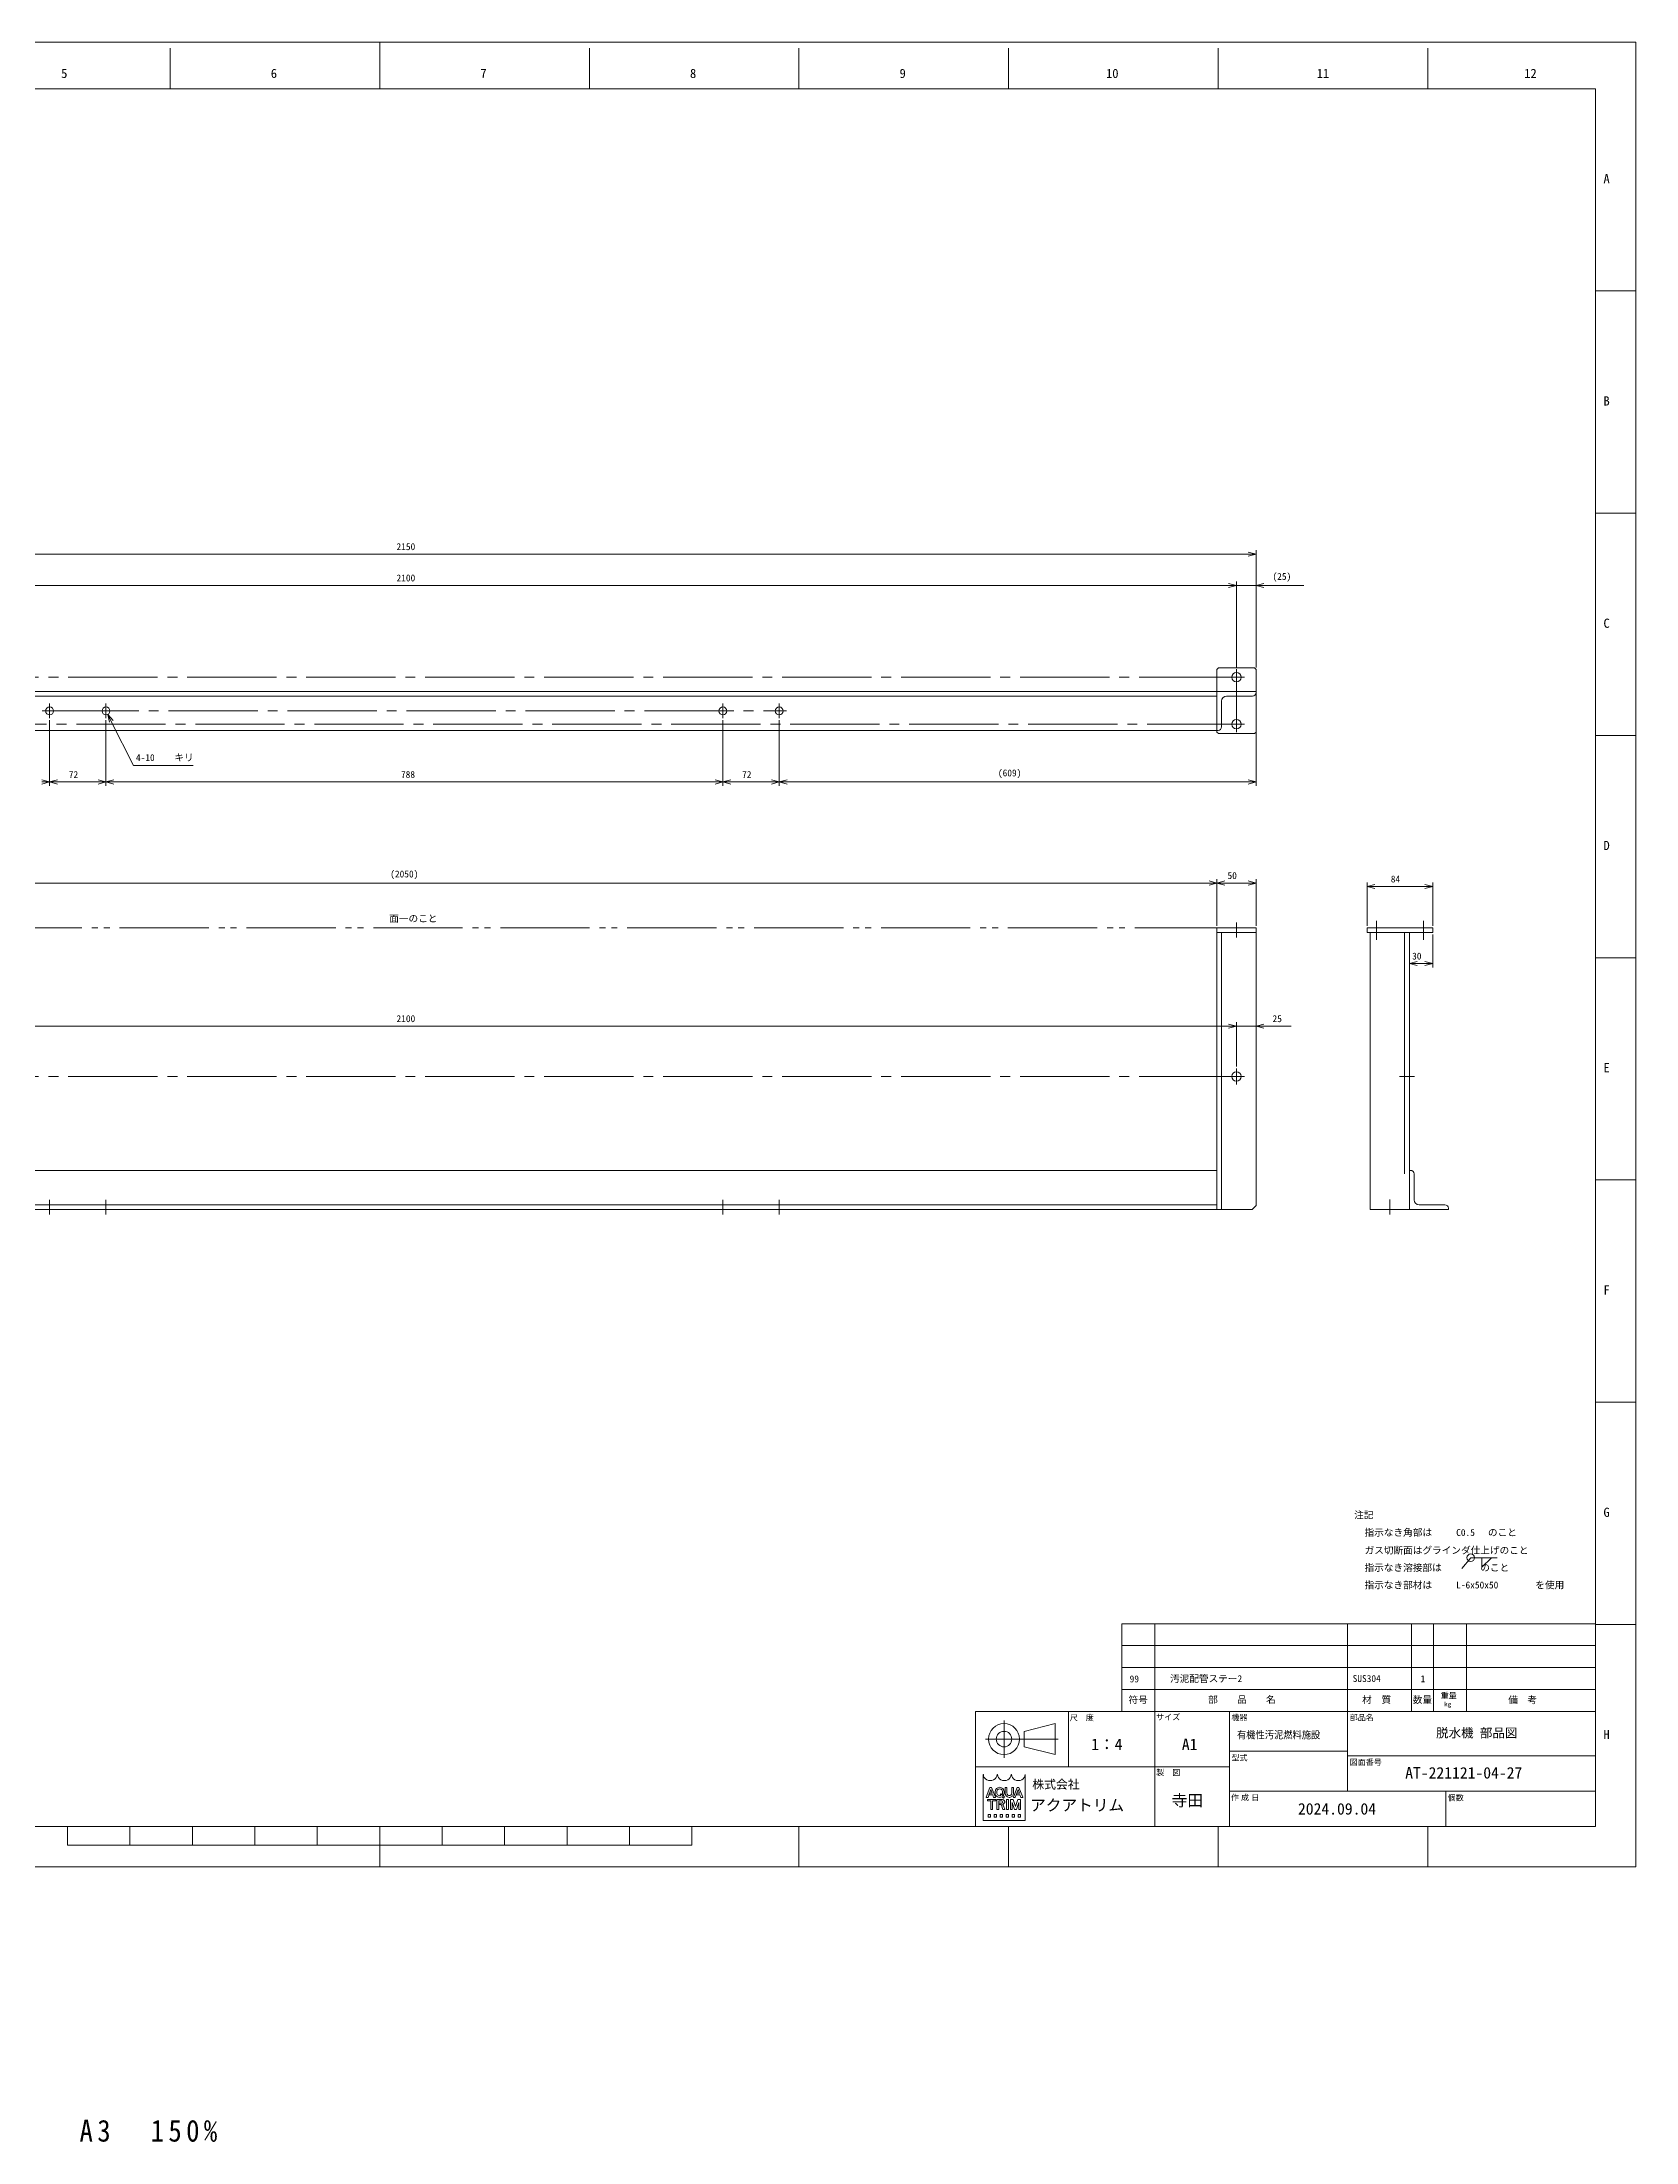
# Model space of a CAD drawing. Units: millimetres at full size. Extents: x -1656 to 1656, y -1508 to 1175.
# Drawn here: x -380 to 1656, y -1508 to 1175 of the extents above; entities that cross this region are included whole.
import ezdxf
from ezdxf.enums import TextEntityAlignment as Align

# ---------------------------------------------------------------- set-up
doc = ezdxf.new("R2010")
doc.units = ezdxf.units.MM
doc.header["$LTSCALE"] = 12.6647
doc.linetypes.add('CHAIN2', pattern=[12, 9, -1, 1, -1])
doc.linetypes.add('DOUBLE_CHAIN2', pattern=[12.8, 9, -1, 0.6, -0.6, 0.6, -1])
for name, color, linetype, lineweight in [('0-0_90_FRAME', 2, 'Continuous', 9), ('0-1_91_BLANK', 6, 'Continuous', 9), ('0-2_08_DIM', 3, 'Continuous', 9), ('0-3_06_PHANTOM', 7, 'DOUBLE_CHAIN2', 9), ('0-4_0', 134, 'Continuous', 9), ('0-5_05_CENTER', 2, 'CHAIN2', 9), ('0-6_04_HIDDEN', 7, 'Continuous', 9)]:
    doc.layers.add(name, color=color, linetype=linetype, lineweight=lineweight)
doc.layers.add('0-7_07_TEXT', color=3, linetype='Continuous')
doc.layers.add('0-8', color=7, linetype='Continuous')
doc.styles.add('ＭＳ ゴシック', font='')
doc.styles.add('ＭＳ Ｐゴシック', font='')
doc.styles.get('ＭＳ ゴシック').set_extended_font_data('MS Gothic')
doc.styles.get('ＭＳ Ｐゴシック').set_extended_font_data('MS PGothic')

# ---------------------------------------------------------------- blocks, each defined once
blk = doc.blocks.new('Weld-line')
at = {"layer": '0-2_08_DIM'}
blk.add_line((0, 0), (1, 0), dxfattribs=at)
blk = doc.blocks.new('Weld10-s5')
at = {"layer": '0-2_08_DIM'}
blk.add_circle((0, 0), 2, dxfattribs=at)
blk = doc.blocks.new('Weld10-a1')
at = {"layer": '0-2_08_DIM'}
blk.add_lwpolyline([(5, 0), (0, 5), (0, 0)], close=True, dxfattribs=at)
blk = doc.blocks.new('Jis_w20130906110600')
at = {"layer": '0-2_08_DIM'}
blk.add_line((-4.631, -5.765), (0, 0), dxfattribs=at)
blk.add_blockref('Weld10-s5', (0, 0), dxfattribs=at)
at = {"layer": '0-2_08_DIM', "xscale": 14, "yscale": 14}
blk.add_blockref('Weld-line', (0, 0), dxfattribs=at)
at = {"layer": '0-2_08_DIM', "xscale": -1, "rotation": 180}
blk.add_blockref('Weld10-a1', (6, 0), dxfattribs=at)
blk = doc.blocks.new('KK015066_54_5_1_1')
at = {"layer": '0-6_04_HIDDEN'}
for p, q in [((1.5, 50), (0, 50)), ((0, 0), (0, 50)), ((6, 12.5), (6, 45.5)), ((0, 0), (50, 0)), ((45.5, 6), (12.5, 6)), ((50, 1.5), (50, 0))]:
    blk.add_line(p, q, dxfattribs=at)
for centre, radius, start, end in [((1.5, 45.5), 4.5, 0, 90), ((12.5, 12.5), 6.5, 180, 270), ((45.5, 1.5), 4.5, 0, 90)]:
    blk.add_arc(centre, radius, start, end, dxfattribs=at)
blk = doc.blocks.new('_Open30')
at = {"layer": '0-2_08_DIM'}
blk.add_line((0, 0), (-1, 0), dxfattribs=at)
blk.add_lwpolyline([(-1, 0.268), (0, 0), (-1, -0.268)], dxfattribs=at)

msp = doc.modelspace()

# ---------------------------------------------------------------- linework, layer by layer
at = {"layer": '0-0_90_FRAME'}
for p, q in [((-215.97, 1115.59), (-215.97, 1167.44)), ((319.5, 1115.59), (319.5, 1167.44)), ((587.24, 1115.59), (587.24, 1167.44)), ((854.97, 1115.59), (854.97, 1167.44)), ((1122.71, 1115.59), (1122.71, 1167.44)), ((1390.44, 1115.59), (1390.44, 1167.44)), ((1656.41, 857.45), (1604.56, 857.45)), ((1656.41, 573.46), (1604.56, 573.46)), ((1656.41, 289.47), (1604.56, 289.47)), ((1656.41, -278.51), (1604.56, -278.51)), ((1656.41, -562.5), (1604.56, -562.5)), ((999.67, -845.54), (999.67, -957.54)), ((999.67, -845.54), (1604.56, -845.54)), ((1041.67, -845.54), (1041.67, -957.54)), ((1288.03, -845.54), (1288.03, -957.54)), ((1369.81, -845.54), (1369.81, -957.54)), ((1397.81, -845.54), (1397.81, -957.54)), ((1439.81, -845.54), (1439.81, -957.54)), ((1656.41, -846.49), (1604.56, -846.49)), ((999.67, -873.54), (1604.56, -873.54)), ((999.67, -901.54), (1604.56, -901.54)), ((999.67, -929.54), (1604.56, -929.54)), ((826.44, -1067.35), (826.44, -1067.29)), ((826.44, -1067.35), (828.74, -1067.35)), ((828.1, -1069.92), (838.6, -1069.92)), ((828.1, -1069.92), (828.1, -1071.71)), ((828.1, -1071.71), (831.94, -1071.71)), ((828.74, -1067.35), (832.33, -1057.27)), ((829.99, -1063.98), (830.68, -1062.03)), ((829.99, -1063.98), (834.72, -1063.98)), ((830.68, -1062.03), (834.02, -1062.03)), ((831.27, -1054.55), (833.39, -1054.55)), ((832.2, -1082.72), (832.2, -1071.96)), ((834.02, -1062.03), (832.33, -1057.27)), ((838.22, -1067.29), (833.39, -1054.55)), ((834.5, -1082.72), (834.5, -1071.96)), ((834.76, -1071.71), (838.6, -1071.71)), ((837.67, -1060.18), (837.67, -1061.72)), ((838.22, -1067.35), (838.22, -1067.29)), ((838.6, -1069.92), (838.6, -1071.71)), ((839.81, -1060.33), (839.81, -1061.56)), ((840.06, -1069.92), (840.06, -1082.72)), ((840.06, -1069.92), (845.95, -1069.92)), ((842.37, -1071.71), (846.26, -1071.71)), ((844.06, -1063.96), (845.2, -1062.75)), ((844.06, -1063.96), (845.11, -1064.98)), ((845.2, -1062.75), (849.94, -1066.66)), ((846.56, -1063.82), (848.21, -1065.18)), ((846.68, -1066.5), (848.46, -1068.24)), ((847.32, -1060.33), (847.32, -1061.56)), ((848.46, -1068.24), (849.94, -1066.66)), ((849.46, -1060.18), (849.46, -1061.72)), ((850.64, -1062.18), (850.64, -1054.55)), ((852.95, -1054.55), (850.64, -1054.55)), ((852.29, -1069.92), (855.1, -1069.92)), ((852.29, -1069.92), (852.29, -1071.71)), ((852.54, -1080.67), (852.54, -1071.96)), ((852.95, -1061.72), (852.95, -1054.55)), ((854.85, -1080.67), (854.85, -1071.96)), ((855.1, -1069.92), (855.1, -1071.71)), ((856.4, -1067.35), (855.64, -1067.35)), ((857.41, -1069.92), (860.76, -1069.92)), ((863.82, -1079.22), (860.76, -1069.92)), ((861.27, -1067.35), (861.27, -1067.29)), ((861.27, -1067.35), (863.57, -1067.35)), ((861.4, -1062.18), (861.4, -1054.55)), ((863.57, -1067.35), (867.16, -1057.27)), ((863.82, -1079.22), (866.87, -1069.92)), ((864.82, -1063.98), (865.52, -1062.03)), ((864.82, -1063.98), (869.55, -1063.98)), ((865.52, -1062.03), (868.86, -1062.03)), ((866.1, -1054.55), (868.22, -1054.55)), ((870.22, -1069.92), (866.87, -1069.92)), ((868.86, -1062.03), (867.16, -1057.27)), ((873.05, -1067.29), (868.22, -1054.55)), ((873.05, -1067.35), (873.05, -1067.29)), ((828.74, -1089.43), (828.74, -1092.5)), ((832.2, -1082.72), (834.5, -1082.72)), ((836.42, -1089.43), (836.42, -1092.5)), ((842.44, -1076.65), (842.44, -1074.86)), ((842.44, -1074.86), (846.26, -1074.86)), ((842.44, -1076.65), (844.96, -1076.65)), ((844.11, -1089.43), (844.11, -1092.5)), ((845.91, -1077.3), (847.86, -1082.72)), ((847.86, -1082.72), (850.34, -1082.72)), ((848.14, -1077.22), (850.34, -1082.62)), ((850.34, -1082.62), (850.34, -1082.72)), ((851.79, -1089.43), (851.79, -1092.5)), ((852.29, -1082.72), (852.29, -1080.93)), ((859.48, -1089.43), (859.48, -1092.5)), ((862.66, -1082.72), (859.71, -1073.76)), ((862.66, -1082.72), (864.97, -1082.72)), ((864.97, -1082.72), (867.92, -1073.76)), ((870.24, -1089.43), (870.24, -1092.5)), ((587.24, -1156.24), (587.24, -1104.63)), ((854.97, -1156.24), (854.97, -1104.63)), ((1122.71, -1156.24), (1122.71, -1104.63)), ((1390.44, -1156.24), (1390.44, -1104.63))]:
    msp.add_line(p, q, dxfattribs=at)
at = {"layer": '0-0_90_FRAME', "color": 6}
for p, q in [((51.77, 1175.44), (51.77, 1115.59)), ((1656.41, 5.48), (1604.56, 5.48)), ((-347.06, -1128.56), (-347.06, -1104.63)), ((-267.3, -1128.56), (-267.3, -1104.63)), ((-187.53, -1128.56), (-187.53, -1104.63)), ((-107.76, -1128.56), (-107.76, -1104.63)), ((-28, -1128.56), (-28, -1104.63)), ((51.77, -1156.24), (51.77, -1104.63)), ((131.53, -1128.56), (131.53, -1104.63)), ((211.3, -1128.56), (211.3, -1104.63)), ((291.07, -1128.56), (291.07, -1104.63)), ((370.83, -1128.56), (370.83, -1104.63)), ((450.6, -1128.56), (450.6, -1104.63)), ((-347.06, -1128.56), (450.6, -1128.56))]:
    msp.add_line(p, q, dxfattribs=at)
at = {"layer": '0-0_90_FRAME', "color": 134}
for p, q in [((931.36, -1028.26), (931.36, -957.54)), ((999.67, -957.54), (1604.56, -957.54)), ((1041.67, -1104.63), (1041.67, -957.54)), ((1136.99, -1104.63), (1136.99, -957.54)), ((1288.03, -957.54), (1288.03, -1059.37)), ((849.19, -1016.66), (849.19, -969.14)), ((825.43, -992.9), (918.49, -992.9)), ((1136.99, -1008.46), (1288.03, -1008.46)), ((1288.03, -1014.11), (1604.56, -1014.11)), ((1136.99, -1028.26), (812.56, -1028.26)), ((1136.99, -1059.37), (1604.56, -1059.37)), ((1413.53, -1059.37), (1413.53, -1104.63))]:
    msp.add_line(p, q, dxfattribs=at)
at = {"layer": '0-0_90_FRAME', "color": 6}
msp.add_lwpolyline([(-1501.02, -1104.63), (1604.56, -1104.63), (1604.56, 1115.59), (-1501.02, 1115.59)], close=True, dxfattribs=at)
at = {"layer": '0-0_90_FRAME', "color": 134}
for points in [[(812.56, -1104.63), (1604.56, -1104.63), (1604.56, -957.54), (812.56, -957.54)], [(874.93, -983), (914.53, -973.1), (914.53, -1012.7), (874.93, -1002.8)]]:
    msp.add_lwpolyline(points, close=True, dxfattribs=at)
at = {"layer": '0-0_90_FRAME'}
for points in [[(876.38, -1037.94), (876.38, -1097.12), (822.59, -1097.12), (822.59, -1037.94)], [(826.44, -1067.35), (826.44, -1067.29), (831.27, -1054.55)], [(838.22, -1067.35), (835.92, -1067.35), (834.72, -1063.98)], [(840.06, -1082.72), (842.37, -1082.72), (842.37, -1071.71)], [(857.41, -1069.92), (857.41, -1082.72), (859.72, -1082.72), (859.71, -1073.76)], [(859.09, -1061.72), (859.09, -1054.55), (861.4, -1054.55)], [(861.27, -1067.35), (861.27, -1067.29), (866.1, -1054.55)], [(867.92, -1073.76), (867.92, -1082.72), (870.22, -1082.72), (870.22, -1069.92)], [(873.05, -1067.35), (870.75, -1067.35), (869.55, -1063.98)], [(828.74, -1089.43), (831.81, -1089.43), (831.81, -1092.5), (828.74, -1092.5)], [(836.42, -1089.43), (839.5, -1089.43), (839.5, -1092.5), (836.42, -1092.5)], [(844.11, -1089.43), (847.18, -1089.43), (847.18, -1092.5), (844.11, -1092.5)], [(851.79, -1089.43), (854.87, -1089.43), (854.87, -1092.5), (851.79, -1092.5)], [(852.29, -1082.72), (855.1, -1082.72), (855.1, -1080.93)], [(859.48, -1089.43), (862.55, -1089.43), (862.55, -1092.5), (859.48, -1092.5)], [(870.24, -1089.43), (867.16, -1089.43), (867.16, -1092.5), (870.24, -1092.5)]]:
    msp.add_lwpolyline(points, dxfattribs=at)
at = {"layer": '0-0_90_FRAME', "color": 134}
for radius in [19.8, 9.9]:
    msp.add_circle((849.19, -992.9), radius, dxfattribs=at)
at = {"layer": '0-0_90_FRAME'}
for centre, radius, start, end in [((822.59, -1038.2), 0.256, 0, 90), ((840.52, -1038.2), 0.256, 0, 180), ((840.52, -1038.2), 0.256, 0, 90), ((858.45, -1038.2), 0.256, 0, 180), ((876.38, -1038.2), 0.256, 90, 180), ((831.94, -1071.96), 0.256, 0, 90), ((834.76, -1071.96), 0.256, 90, 180), ((846.2, -1073.28), 1.58, 271.99706, 88.00294), ((856.06, -1061.95), 5.42, 182.45003, 265.55526), ((852.29, -1071.96), 0.256, 0, 90), ((857.52, -1061.78), 4.57, 179.25279, 218.96457), ((856.02, -1060.92), 4.26, 241.15773, 298.84227), ((855.1, -1071.96), 0.256, 90, 180), ((855.98, -1061.95), 5.42, 274.44474, 357.54997), ((854.52, -1061.78), 4.57, 321.03543, 0.74721), ((844.96, -1077.68), 1.02, 21.9283, 90), ((846.59, -1077.85), 1.68, 22.27295, 58.55311), ((852.29, -1080.67), 0.256, 270, 0), ((855.1, -1080.67), 0.256, 180, 270)]:
    msp.add_arc(centre, radius, start, end, dxfattribs=at)
for centre, major_axis, ratio, start_param, end_param in [((831.56, -1038.2), (-8.71, 0), 0.882353, 6.2831853, 9.424778), ((849.49, -1038.2), (-8.71, 0), 0.882353, 6.2831853, 9.424778), ((867.42, -1038.2), (-8.71, 0), 0.882353, 6.2831853, 9.424778), ((843.56, -1060.18), (-5.89, 0), 0.956522, 3.1415927, 6.2831853), ((843.56, -1061.72), (-5.89, 0), 0.956522, 6.2831853, 8.4104559), ((843.56, -1060.33), (3.76, 0), 0.994718, 6.2831853, 9.424778), ((843.56, -1061.57), (3.76, 0), 0.995036, 3.1415927, 5.1354926), ((845.95, -1073.28), (-4.13, 0), 0.81482, 1.9440695, 4.712389), ((843.56, -1061.57), (3.76, 0), 0.995036, 5.6366671, 6.2831853), ((843.56, -1061.72), (-5.89, 0), 0.956522, 2.4802046, 3.1415927)]:
    msp.add_ellipse(centre, major_axis=major_axis, ratio=ratio, start_param=start_param, end_param=end_param, dxfattribs=at)
at = {"layer": '0-1_91_BLANK'}
msp.add_lwpolyline([(-1656.41, -1156.24), (1656.41, -1156.24), (1656.41, 1175.44), (-1656.41, 1175.44)], close=True, dxfattribs=at)
at = {"layer": '0-2_08_DIM'}
for p, q in [((1161.06, 521.09), (-968.95, 521.09)), ((1171.06, 376.29), (1171.06, 526.09)), ((1146.06, 376.58), (1146.06, 486.09)), ((1146.06, 376.58), (1146.06, 486.09)), ((1171.06, 376.29), (1171.06, 486.09)), ((-943.95, 481.09), (1136.06, 481.09)), ((1136.06, 481.09), (1126.06, 481.09)), ((1146.06, 481.09), (1171.06, 481.09)), ((1181.06, 481.09), (1232.06, 481.09)), ((-369.95, 308.95), (-369.95, 224.98)), ((-369.95, 308.69), (-369.95, 224.98)), ((-297.95, 308.95), (-297.95, 224.98)), ((-297.95, 308.95), (-297.95, 224.98)), ((490.05, 308.95), (490.05, 224.98)), ((490.05, 308.95), (490.05, 224.98)), ((562.05, 308.95), (562.05, 224.98)), ((562.05, 308.95), (562.05, 224.98)), ((1171.06, 298.29), (1171.06, 224.98)), ((-359.95, 229.98), (-307.95, 229.98)), ((-287.95, 229.98), (480.05, 229.98)), ((500.05, 229.98), (552.05, 229.98)), ((572.05, 229.98), (1161.06, 229.98)), ((-918.95, 100.87), (1111.06, 100.87)), ((1121.06, 46.24), (1121.06, 105.87)), ((1121.06, 46.24), (1121.06, 105.87)), ((1131.06, 100.87), (1161.06, 100.87)), ((1171.06, 46.24), (1171.06, 105.87)), ((1312.9, 46.24), (1312.9, 101.47)), ((1386.9, 96.47), (1322.9, 96.47)), ((1396.9, 46.24), (1396.9, 101.47)), ((1366.9, 35.24), (1366.9, -7.03)), ((1396.9, 35.24), (1396.9, -7.03)), ((1376.9, -2.03), (1386.9, -2.03)), ((1146.06, -133.47), (1146.06, -76.96)), ((1146.06, -133.47), (1146.06, -76.96)), ((1171.06, -133.47), (1171.06, -76.96)), ((-943.95, -81.96), (1136.06, -81.96)), ((1136.06, -81.96), (1126.06, -81.96)), ((1146.06, -81.96), (1171.06, -81.96)), ((1181.06, -81.96), (1216.06, -81.96))]:
    msp.add_line(p, q, dxfattribs=at)
msp.add_lwpolyline([(-186.5, 250.9), (-262.6, 250.9), (-291.18, 307.41)], dxfattribs=at)
at = {"layer": '0-3_06_PHANTOM'}
msp.add_line((-928.95, 43.74), (1121.06, 43.74), dxfattribs=at)
at = {"layer": '0-4_0'}
for p, q in [((1121.06, 345.79), (-928.95, 345.79)), ((1121.06, 339.79), (-928.95, 339.79)), ((1121.06, 295.79), (-928.95, 295.79)), ((1127.06, 37.74), (1127.06, -316.26)), ((1360.9, -270.76), (1360.9, 37.74)), ((1096.06, -266.26), (-903.95, -266.26)), ((1096.06, -266.26), (1121.06, -266.26)), ((1096.06, -310.26), (-903.95, -310.26)), ((1096.06, -316.26), (-903.95, -316.26)), ((1096.06, -310.26), (1121.06, -310.26)), ((1096.06, -316.26), (1121.06, -316.26))]:
    msp.add_line(p, q, dxfattribs=at)
for points in [[(1121.06, 373.79), (1121.06, 293.79), (1123.06, 291.79), (1169.06, 291.79), (1171.06, 293.79), (1171.06, 373.79), (1169.06, 375.79), (1123.06, 375.79)], [(1171.06, 37.74), (1171.06, 43.74), (1121.06, 43.74), (1121.06, 37.74)], [(1121.06, -316.26), (1121.06, 37.74), (1171.06, 37.74), (1171.06, -311.26), (1166.06, -316.26)], [(1396.9, 43.74), (1312.9, 43.74), (1312.9, 37.74), (1396.9, 37.74)], [(1366.9, -316.26), (1316.9, -316.26), (1316.9, 37.74), (1366.9, 37.74)]]:
    msp.add_lwpolyline(points, close=True, dxfattribs=at)
for centre, radius in [((1146.06, 363.79), 6), ((-369.95, 320.79), 5), ((-297.95, 320.79), 5), ((490.05, 320.79), 5), ((562.05, 320.79), 5), ((1146.06, 303.79), 6), ((1146.06, -146.26), 6)]:
    msp.add_circle(centre, radius, dxfattribs=at)
at = {"layer": '0-5_05_CENTER'}
for p, q in [((1156.35, 363.79), (1135.77, 363.79)), ((1146.06, 353.5), (1146.06, 374.08)), ((1146.06, 332.58), (1146.06, 353.15)), ((-369.95, 311.45), (-369.95, 330.13)), ((-297.95, 311.45), (-297.95, 330.13)), ((490.05, 311.45), (490.05, 330.13)), ((562.05, 311.45), (562.05, 330.13)), ((-360.61, 320.79), (-379.29, 320.79)), ((-369.95, 320.79), (562.05, 320.79)), ((-288.61, 320.79), (-307.29, 320.79)), ((480.71, 320.79), (499.4, 320.79)), ((552.71, 320.79), (571.4, 320.79)), ((1156.35, 303.79), (1135.77, 303.79)), ((1146.06, 293.5), (1146.06, 314.08)), ((1146.06, 50.4), (1146.06, 31.31)), ((1324.9, 28.43), (1324.9, 52.58)), ((1384.9, 28.43), (1384.9, 52.58)), ((-953.95, -146.26), (1146.06, -146.26)), ((1156.35, -146.26), (1135.77, -146.26)), ((1146.06, -156.55), (1146.06, -135.97)), ((1373.47, -146.26), (1354.33, -146.26)), ((-369.95, -304.04), (-369.95, -322.73)), ((-297.95, -304.04), (-297.95, -322.73)), ((490.05, -304.04), (490.05, -322.73)), ((562.05, -304.04), (562.05, -322.73)), ((1341.9, -322.83), (1341.9, -303.69))]:
    msp.add_line(p, q, dxfattribs=at)
msp.add_lwpolyline([(1146.06, 303.79), (-953.95, 303.79), (-953.95, 363.79), (1146.06, 363.79)], close=True, dxfattribs=at)

# ---------------------------------------------------------------- block references
at = {"layer": '0-2_08_DIM'}
for name, p, xscale, yscale in [('_Open30', (1171.06, 521.09), 10, 10), ('_Open30', (1146.06, 481.09), 10, 10), ('_Open30', (1146.06, 481.09), 10, 10), ('_Open30', (-369.95, 229.98), 10, 10), ('_Open30', (-297.95, 229.98), 10, 10), ('_Open30', (490.05, 229.98), 10, 10), ('_Open30', (562.05, 229.98), 10, 10), ('_Open30', (1171.06, 229.98), 10, 10), ('_Open30', (1121.06, 100.87), 10, 10), ('_Open30', (1171.06, 100.87), 10, 10), ('_Open30', (1396.9, 96.47), 10, 10), ('_Open30', (1396.9, -2.03), 10, 10), ('_Open30', (1146.06, -81.96), 10, 10), ('_Open30', (1146.06, -81.96), 10, 10), ('Jis_w20130906110600', (1445.28, -761.13), 2.4, 2.4)]:
    msp.add_blockref(name, p, dxfattribs=dict(at, xscale=xscale, yscale=yscale))
at = {"layer": '0-2_08_DIM', "xscale": 10, "yscale": 10}
for p, rotation in [((1171.06, 481.09), 180), ((-295.69, 316.33), 116.82958), ((-369.95, 229.98), 180), ((-297.95, 229.98), 180), ((490.05, 229.98), 180), ((562.05, 229.98), 180), ((1121.06, 100.87), 180), ((1312.9, 96.47), 180), ((1366.9, -2.03), 180), ((1171.06, -81.96), 180)]:
    msp.add_blockref('_Open30', p, dxfattribs=dict(at, rotation=rotation))
at = {"layer": '0-6_04_HIDDEN', "rotation": 270}
msp.add_blockref('KK015066_54_5_1_1', (1121.06, 345.79), dxfattribs=at)
at = {"layer": '0-6_04_HIDDEN'}
msp.add_blockref('KK015066_54_5_1_1', (1366.9, -316.26), dxfattribs=at)

# ---------------------------------------------------------------- texts
at = {"layer": '0-0_90_FRAME', "color": 134}
for s, height, style, p in [('5', 11.73, 'ＭＳ ゴシック', (-355.17, 1125.92)), ('6', 11.73, 'ＭＳ ゴシック', (-87.43, 1125.92)), ('7', 11.73, 'ＭＳ ゴシック', (180.3, 1125.92)), ('8', 11.73, 'ＭＳ ゴシック', (448.04, 1125.92)), ('9', 11.73, 'ＭＳ ゴシック', (715.77, 1125.92)), ('10', 11.73, 'ＭＳ ゴシック', (979.51, 1125.92)), ('11', 11.73, 'ＭＳ ゴシック', (1248.57, 1125.92)), ('12', 11.73, 'ＭＳ ゴシック', (1513.64, 1125.92)), ('A', 11.73, 'ＭＳ ゴシック', (1614.87, 991.45)), ('B', 11.73, 'ＭＳ ゴシック', (1614.87, 707.46)), ('C', 11.73, 'ＭＳ ゴシック', (1614.87, 423.47)), ('D', 11.73, 'ＭＳ ゴシック', (1614.87, 139.48)), ('E', 11.73, 'ＭＳ ゴシック', (1614.87, -144.51)), ('F', 11.73, 'ＭＳ ゴシック', (1614.87, -428.5)), ('G', 11.73, 'ＭＳ ゴシック', (1614.87, -712.49)), ('尺\u3000度', 7.331, 'ＭＳ Ｐゴシック', (933.15, -971.4)), ('サイズ', 7.331, 'ＭＳ Ｐゴシック', (1043.47, -970.65)), ('機器', 7.331, 'ＭＳ Ｐゴシック', (1139.7, -971.23)), ('部品名', 7.331, 'ＭＳ Ｐゴシック', (1290.75, -971.23)), ('1：4', 14.66, 'ＭＳ ゴシック', (960.52, -1011.28)), ('A1', 14.66, 'ＭＳ ゴシック', (1076.33, -1011.28)), ('脱水機 部品図', 11.73, 'ＭＳ ゴシック', (1401.06, -994.38)), ('H', 11.73, 'ＭＳ ゴシック', (1614.87, -996.48)), ('型式', 7.331, 'ＭＳ Ｐゴシック', (1139.7, -1022.65)), ('図面番号', 7.331, 'ＭＳ Ｐゴシック', (1290.75, -1028.3)), ('製\u3000図', 7.331, 'ＭＳ Ｐゴシック', (1043.47, -1041.37)), ('AT-221121-04-27', 14.66, 'ＭＳ ゴシック', (1361.61, -1047.73)), ('寺田', 14.66, 'ＭＳ ゴシック', (1063.34, -1083.01)), ('作 成 日', 7.331, 'ＭＳ Ｐゴシック', (1139.01, -1073.44)), ('個数', 7.331, 'ＭＳ Ｐゴシック', (1415.9, -1073.72)), ('2024.09.04', 14.66, 'ＭＳ ゴシック', (1224.66, -1093.76))]:
    msp.add_text(s, height=height, dxfattribs=dict(at, style=style)).set_placement(p, align=Align.BOTTOM_LEFT)
at = {"layer": '0-0_90_FRAME', "color": 3, "style": 'ＭＳ ゴシック'}
for s, height, p in [('99', 8.798, (1009.64, -923.05)), ('汚泥配管ステー2', 8.798, (1061.18, -922.74)), ('SUS304', 8.798, (1294.48, -922.58)), ('1', 8.8, (1381.27, -922.85)), ('符号', 8.798, (1008.22, -949.92)), ('部\u3000\u3000品\u3000\u3000名', 8.798, (1109.95, -949.48)), ('材\u3000質', 8.798, (1306.71, -949.62)), ('数量', 8.798, (1371.28, -949.71)), ('重量', 7.331, (1406.96, -943.17)), ('備  考', 8.798, (1493.33, -949.92)), ('kg', 5.865, (1411.38, -952.95))]:
    msp.add_text(s, height=height, dxfattribs=at).set_placement(p, align=Align.BOTTOM_LEFT)
at = {"layer": '0-0_90_FRAME', "color": 134, "style": 'ＭＳ ゴシック', "width": 0.9}
msp.add_text('有機性汚泥燃料施設', height=9.384, dxfattribs=at).set_placement((1146.75, -994.96), align=Align.BOTTOM_LEFT)
at = {"layer": '0-0_90_FRAME', "style": 'ＭＳ ゴシック'}
for s, height, p in [('株式会社', 11.09, (885.32, -1059.69)), ('アクアトリム', 14.66, (882.54, -1089.06))]:
    msp.add_text(s, height=height, dxfattribs=at).set_placement(p, align=Align.BOTTOM_LEFT)
at = {"layer": '0-2_08_DIM'}
for s, style, p in [('2150', 'ＭＳ ゴシック', (73.2, 523.59)), ('2100', 'ＭＳ ゴシック', (73.2, 483.59)), ('(25)', 'ＭＳ ゴシック', (1192.13, 485.59)), ('72', 'ＭＳ ゴシック', (-345.38, 232.48)), ('4-10', 'ＭＳ ゴシック', (-259.66, 254.08)), ('キリ', 'ＭＳ Ｐゴシック', (-210.52, 254.08)), ('788', 'ＭＳ ゴシック', (78.91, 232.48)), ('72', 'ＭＳ ゴシック', (514.63, 232.48)), ('(609)', 'ＭＳ ゴシック', (841.41, 234.48)), ('(2050)', 'ＭＳ ゴシック', (65.2, 105.37)), ('50', 'ＭＳ ゴシック', (1134.63, 103.37)), ('84', 'ＭＳ ゴシック', (1343.19, 98.97)), ('面一のこと', 'ＭＳ ゴシック', (63.89, 48.45)), ('30', 'ＭＳ ゴシック', (1370.47, 0.47)), ('2100', 'ＭＳ ゴシック', (73.2, -79.46)), ('25', 'ＭＳ ゴシック', (1192.13, -79.46))]:
    msp.add_text(s, height=8.798, dxfattribs=dict(at, style=style)).set_placement(p, align=Align.BOTTOM_LEFT)
at = {"layer": '0-7_07_TEXT'}
for s, style, p in [('注記', 'ＭＳ Ｐゴシック', (1296.44, -713.64)), ('\u3000指示なき角部は', 'ＭＳ Ｐゴシック', (1297.4, -735.95)), ('C0.5', 'ＭＳ ゴシック', (1426.7, -735.95)), ('のこと', 'ＭＳ Ｐゴシック', (1467.27, -735.95)), ('\u3000ガス切断面はグラインダ仕上げのこと', 'ＭＳ Ｐゴシック', (1297.4, -758.75)), ('\u3000指示なき溶接部は\u3000\u3000\u3000\u3000のこと', 'ＭＳ Ｐゴシック', (1297.4, -780.92)), ('\u3000指示なき部材は', 'ＭＳ Ｐゴシック', (1297.4, -803.09)), ('L-6x50x50', 'ＭＳ ゴシック', (1426.7, -803.09)), ('を使用', 'ＭＳ Ｐゴシック', (1527.85, -803.09))]:
    msp.add_text(s, height=8.798, dxfattribs=dict(at, style=style)).set_placement(p, align=Align.BOTTOM_LEFT)
at = {"layer": '0-8', "insert": (-331.69, -1507.7), "char_height": 27.85, "attachment_point": 7, "style": 'ＭＳ ゴシック'}
msp.add_mtext('\\T1.33;\\W0.9;A3\u3000150%', dxfattribs=at)

doc.saveas('drawing.dxf')
